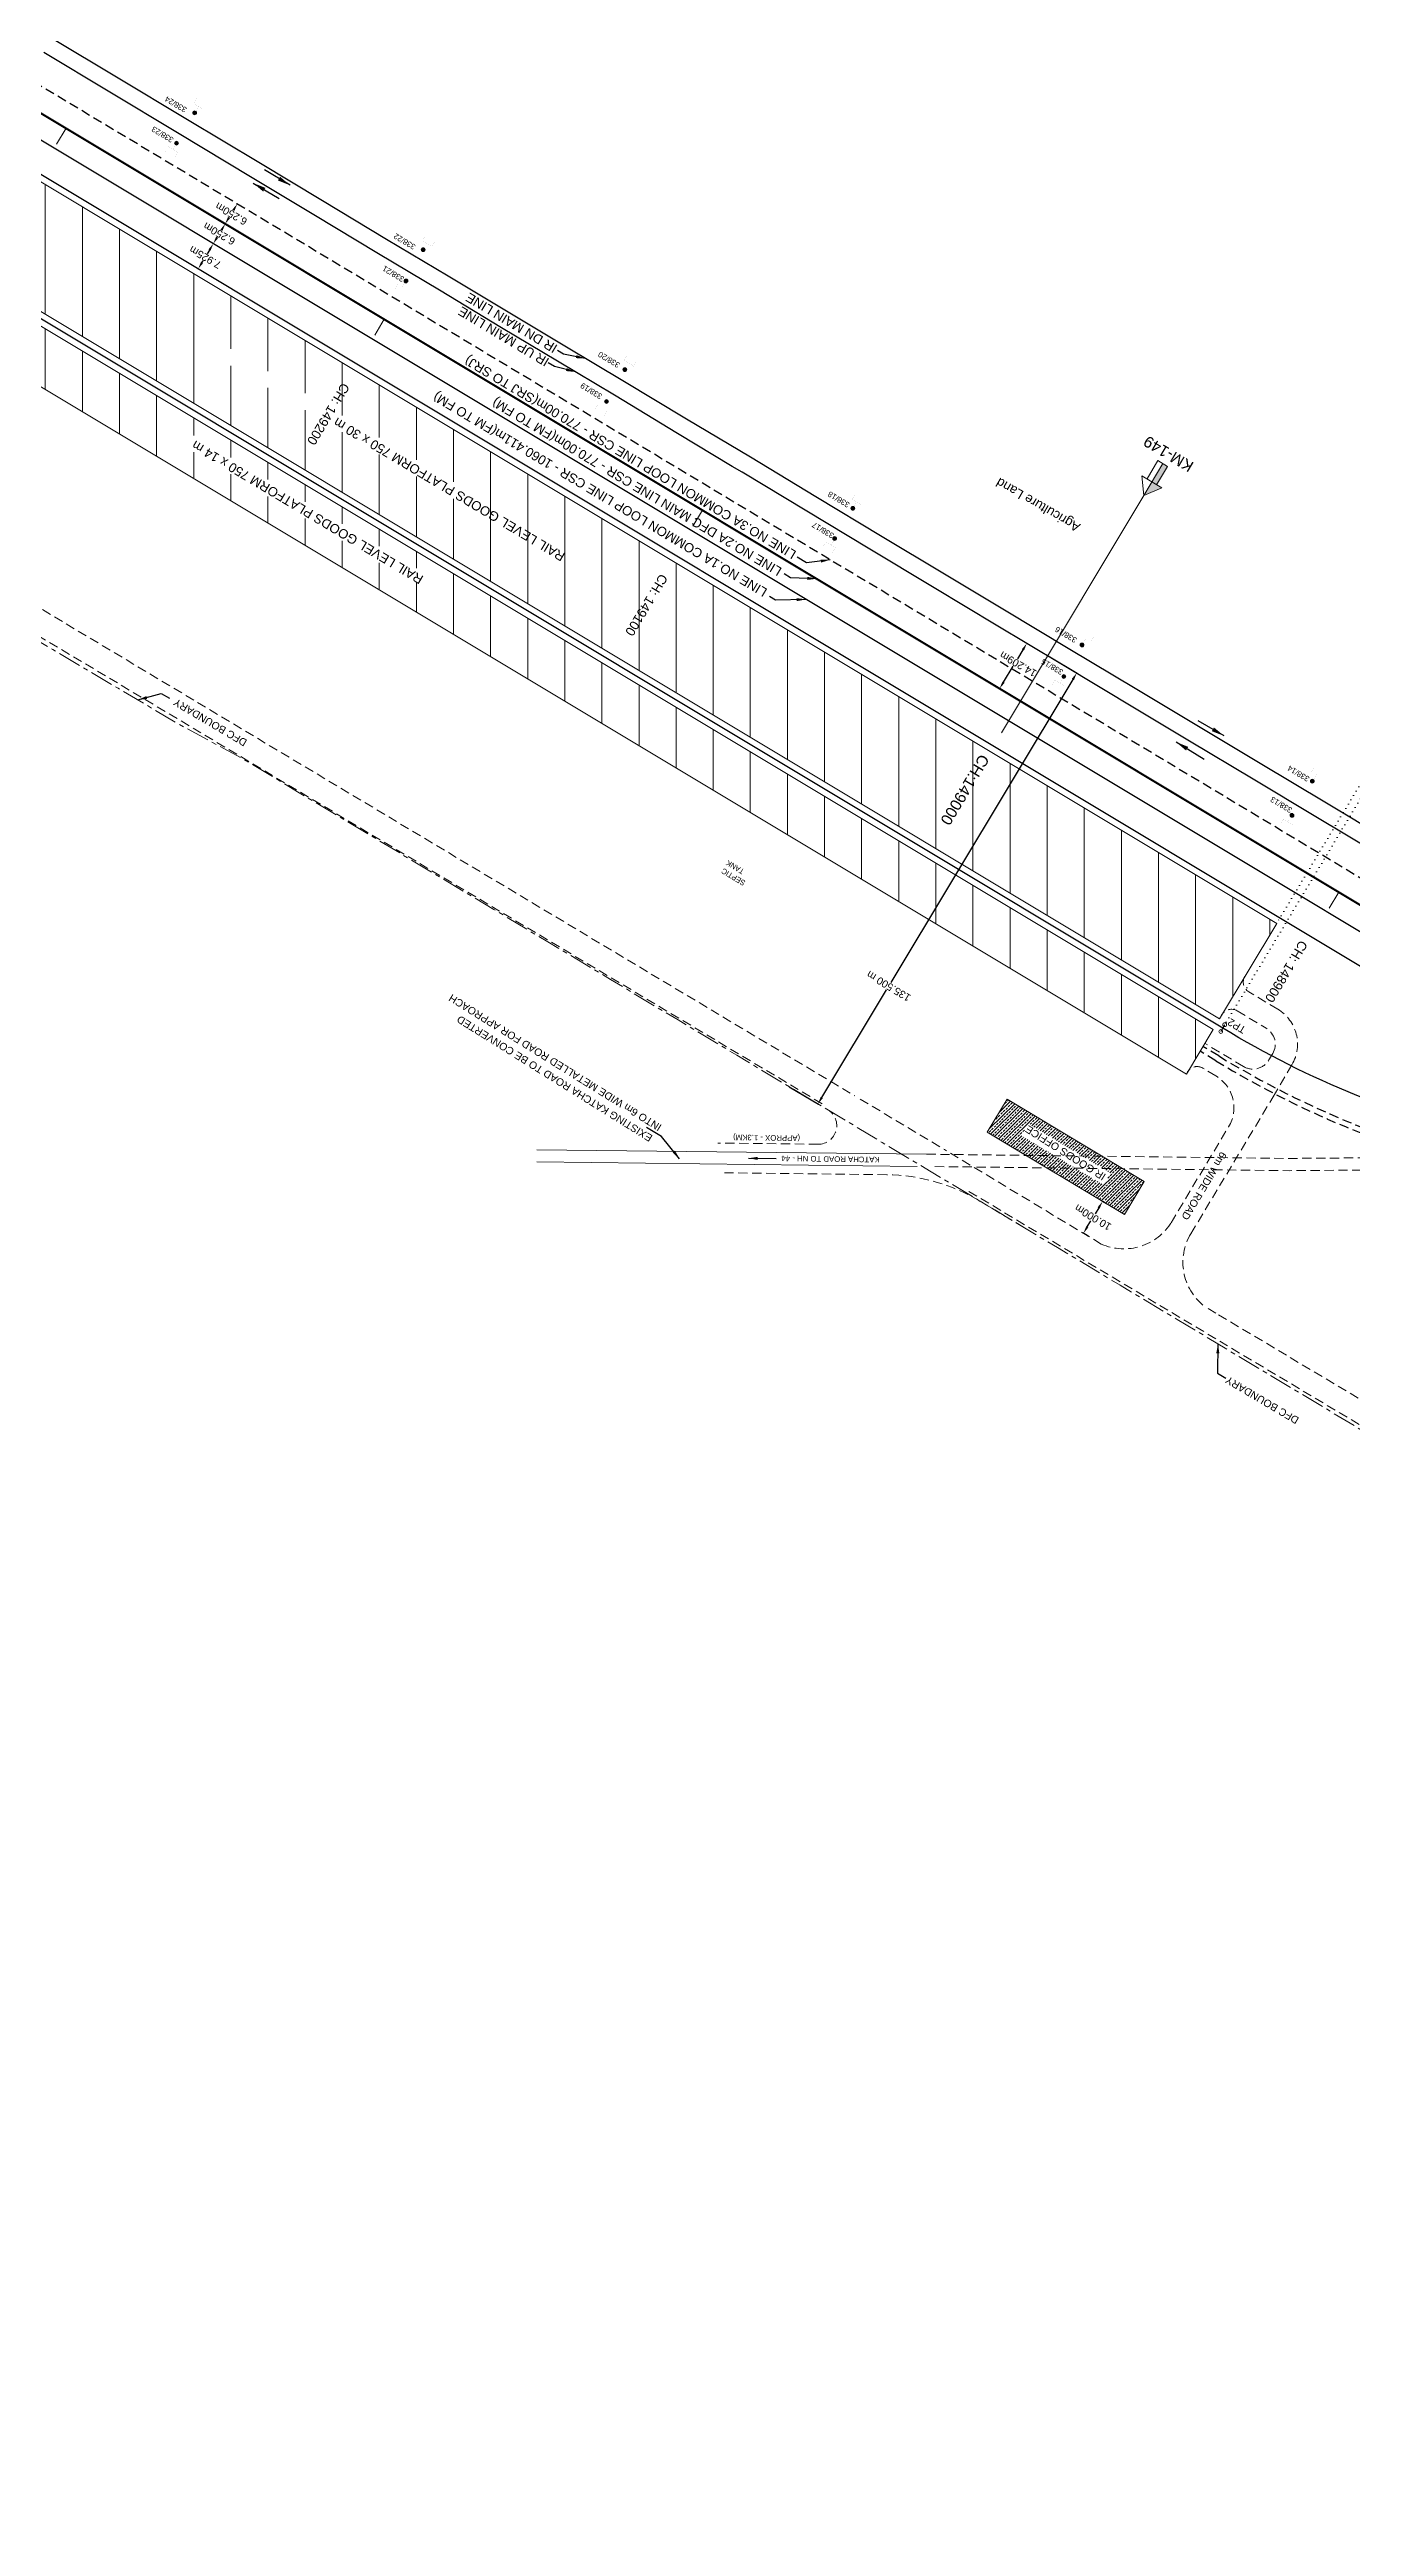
# Model space of a CAD drawing. Header units: metres. Extents: x 592467 to 614288, y 3398001 to 3402649.
# Drawn here: x 612264 to 612614, y 3400254 to 3400922 of the extents above; entities that cross this region are included whole.
import ezdxf
from ezdxf.enums import TextEntityAlignment as Align

# ---------------------------------------------------------------- set-up
doc = ezdxf.new("R2010")
doc.units = ezdxf.units.M
doc.header["$MEASUREMENT"] = 0
for name, pattern in [('CENTER', [2, 1.25, -0.25, 0.25, -0.25]), ('DASHED', [0.75, 0.5, -0.25]), ('DOT', [0.25, 0, -0.25])]:
    doc.linetypes.add(name, pattern=pattern)
doc.layers.get('0').update_dxf_attribs({"lineweight": 0})
doc.layers.get('Defpoints').update_dxf_attribs({"lineweight": 0})
for name, color, linetype, lineweight in [('Bounary Dim', 10, 'Continuous', 13), ('Cardinal_Leader', 10, 'Continuous', 0), ('Cart Track', 34, 'Continuous', 0), ('DFCC BOUNDARY', 6, 'CENTER', 0), ('Existing IR Track', 143, 'Continuous', 0), ('flow direction', 7, 'Continuous', 0), ("NEW CHAWAPAIL STN. SRJ's", 10, 'Continuous', 0), ('OHE MAST', 7, 'Continuous', 0), ('OHE MAST TEXT', 7, 'Continuous', 0), ('Proposed Chainage', 10, 'Continuous', 0), ('PROPOSED DFCC TRACK', 1, 'Continuous', 0), ('PROPOSED DRAIN CUM RETAINING WALL', 144, 'Continuous', 30), ('PROPOSED FEATURES', 1, 'Continuous', 0), ('Side Details', 7, 'Continuous', 13), ('Subroad Edge', 34, 'Continuous', 0)]:
    doc.layers.add(name, color=color, linetype=linetype, lineweight=lineweight)
for name, color, linetype in [('IR PROPOSALS', 190, 'Continuous'), ('NEW KHANNA LOOP LINES', 1, 'Continuous'), ('Proposed Quarters', 1, 'Continuous')]:
    doc.layers.add(name, color=color, linetype=linetype)
doc.styles.add('ARIAL', font='arial.ttf')
doc.styles.add('NORMAL', font='romans.shx', dxfattribs={"width": 0.9})
doc.styles.get("Standard").update_dxf_attribs({"font": 'arial.ttf'})
doc.styles.add('Style-Arial', font='arial.ttf')
doc.styles.add('Text', font='arial.ttf', dxfattribs={"height": 2})
doc.dimstyles.new('DIM', dxfattribs={"dimtxt": 2.5, "dimasz": 2.5, "dimexe": 0.18, "dimexo": 0.0625, "dimgap": 0.09, "dimtad": 0, "dimtih": 1, "dimtoh": 1, "dimdec": 3, "dimzin": 0, "dimdsep": 46, "dimtxsty": 'Standard', "dimcen": 0.09, "dimaunit": 1, "dimadec": 5, "dimazin": 0, "dimtfac": 1, "dimtdec": 3, "dimtofl": 0, "dimtmove": 0, "dimatfit": 3, "dimfxl": 1, "dimtolj": 1, "dimtzin": 0, "dimarcsym": 0})
doc.dimstyles.new('ISO-25', dxfattribs={"dimtxt": 2.5, "dimasz": 2.5, "dimexe": 1.25, "dimexo": 0.625, "dimtad": 1, "dimtxsty": 'Standard', "dimcen": 2.5, "dimadec": 0, "dimazin": 0, "dimtfac": 1, "dimtmove": 0, "dimatfit": 3, "dimfxl": 1, "dimarcsym": 0})
doc.dimstyles.get("Standard").update_dxf_attribs({"dimtxt": 8, "dimasz": 0.18, "dimexe": 0.18, "dimexo": 0.0625, "dimgap": 0.09, "dimtad": 0, "dimtih": 1, "dimtoh": 1, "dimdec": 3, "dimzin": 0, "dimdsep": 46, "dimtxsty": 'Standard', "dimcen": 0.09, "dimadec": 0, "dimazin": 0, "dimtfac": 1, "dimtdec": 3, "dimtofl": 0, "dimtmove": 0, "dimatfit": 3, "dimfxl": 1, "dimtolj": 1, "dimtzin": 0, "dimarcsym": 0})
pattern_1 = [(90, (442.375, 34.596), (-10, 3e-10), [])]

# ---------------------------------------------------------------- blocks, each defined once
blk = doc.blocks.new('*D296')
at = {"layer": 'Bounary Dim', "color": 0, "lineweight": -2, "transparency": 16777216}
for p, q in [((612525.86, 3400760.02), (612524.37, 3400757.54)), ((612526.84, 3400761.77), (612526.74, 3400761.83)), ((612520.6, 3400751.27), (612523.22, 3400755.63)), ((612519.52, 3400749.59), (612519.42, 3400749.65))]:
    blk.add_line(p, q, dxfattribs=at)
at = {"layer": 'Bounary Dim', "color": 0, "lineweight": 13, "transparency": 16777216}
for points in [[(612525.58, 3400760.19), (612526.15, 3400759.85), (612526.89, 3400761.73)], [(612520.32, 3400751.44), (612520.89, 3400751.1), (612519.57, 3400749.56)]]:
    blk.add_solid(points, dxfattribs=at)
at = {"layer": 'Defpoints', "color": 0, "lineweight": 13, "transparency": 16777216}
for p in [(612526.89, 3400761.73), (612526.89, 3400761.73), (612519.57, 3400749.56)]:
    blk.add_point(p, dxfattribs=at)
at = {"layer": 'Bounary Dim', "color": 0, "transparency": 16777216, "insert": (612524.56, 3400756.14), "char_height": 2, "attachment_point": 5, "rotation": 150}
blk.add_mtext('\\A1;14.209m', dxfattribs=at)
blk = doc.blocks.new('*D299')
at = {"layer": 'Bounary Dim', "color": 0, "lineweight": -2, "transparency": 16777216}
for p, q in [((612314.04, 3400880.24), (612313.94, 3400880.3)), ((612310.83, 3400874.88), (612310.73, 3400874.94)), ((612311.91, 3400876.56), (612311.92, 3400876.57)), ((612313.07, 3400878.49), (612313.06, 3400878.48))]:
    blk.add_line(p, q, dxfattribs=at)
at = {"layer": 'Bounary Dim', "color": 0, "lineweight": 13, "transparency": 16777216}
for points in [[(612312.78, 3400878.66), (612313.35, 3400878.32), (612314.1, 3400880.21)], [(612311.62, 3400876.73), (612312.2, 3400876.39), (612310.88, 3400874.85)]]:
    blk.add_solid(points, dxfattribs=at)
at = {"layer": 'Defpoints', "color": 0, "lineweight": 13, "transparency": 16777216}
for p in [(612314.1, 3400880.21), (612310.88, 3400874.85), (612310.88, 3400874.85)]:
    blk.add_point(p, dxfattribs=at)
at = {"layer": 'Bounary Dim', "color": 0, "transparency": 16777216, "insert": (612312.49, 3400877.53), "char_height": 2, "attachment_point": 5, "rotation": 150}
blk.add_mtext('\\A1;6.250m', dxfattribs=at)
blk = doc.blocks.new('*D300')
at = {"layer": 'Bounary Dim', "color": 0, "lineweight": -2, "transparency": 16777216}
for p, q in [((612306.63, 3400867.77), (612306.04, 3400866.79)), ((612307.61, 3400869.52), (612307.51, 3400869.58)), ((612303.53, 3400862.73), (612303.43, 3400862.79)), ((612304.61, 3400864.41), (612304.9, 3400864.88))]:
    blk.add_line(p, q, dxfattribs=at)
at = {"layer": 'Bounary Dim', "color": 0, "lineweight": 13, "transparency": 16777216}
for points in [[(612306.35, 3400867.95), (612306.92, 3400867.6), (612307.66, 3400869.49)], [(612304.33, 3400864.58), (612304.9, 3400864.24), (612303.58, 3400862.69)]]:
    blk.add_solid(points, dxfattribs=at)
at = {"layer": 'Defpoints', "color": 0, "lineweight": 13, "transparency": 16777216}
for p in [(612307.66, 3400869.49), (612303.58, 3400862.69), (612303.58, 3400862.69)]:
    blk.add_point(p, dxfattribs=at)
at = {"layer": 'Bounary Dim', "color": 0, "transparency": 16777216, "insert": (612305.47, 3400865.83), "char_height": 2, "attachment_point": 5, "rotation": 150}
blk.add_mtext('\\A1;7.925m', dxfattribs=at)
blk = doc.blocks.new('*D302')
at = {"layer": 'Bounary Dim', "color": 0, "lineweight": -2, "transparency": 16777216}
for p, q in [((612309.85, 3400873.13), (612309.84, 3400873.12)), ((612310.83, 3400874.88), (612310.73, 3400874.94)), ((612307.61, 3400869.52), (612307.51, 3400869.58)), ((612308.69, 3400871.2), (612308.7, 3400871.22))]:
    blk.add_line(p, q, dxfattribs=at)
at = {"layer": 'Bounary Dim', "color": 0, "lineweight": 13, "transparency": 16777216}
for points in [[(612309.57, 3400873.3), (612310.14, 3400872.96), (612310.88, 3400874.85)], [(612308.41, 3400871.38), (612308.98, 3400871.03), (612307.66, 3400869.49)]]:
    blk.add_solid(points, dxfattribs=at)
at = {"layer": 'Defpoints', "color": 0, "lineweight": 13, "transparency": 16777216}
for p in [(612310.88, 3400874.85), (612310.88, 3400874.85), (612307.66, 3400869.49)]:
    blk.add_point(p, dxfattribs=at)
at = {"layer": 'Bounary Dim', "color": 0, "transparency": 16777216, "insert": (612309.27, 3400872.17), "char_height": 2, "attachment_point": 5, "rotation": 150}
blk.add_mtext('\\A1;6.250m', dxfattribs=at)
blk = doc.blocks.new('OHE MAST')
at = {"layer": 'OHE MAST'}
h = blk.add_hatch(color=256, dxfattribs=at)
edge = h.paths.add_edge_path()
edge.add_arc((0, 0), 0.514, 0, 360)
at = {"layer": 'OHE MAST', "lineweight": 13, "const_width": 0.01, "flags": 128}
for points in [[(1.5, 3.5), (1.5, 2), (-1.5, 2), (-1.5, 3.5)], [(0, 2), (0, 0)]]:
    blk.add_lwpolyline(points, dxfattribs=at)
at = {"layer": 'OHE MAST'}
blk.add_circle((0, 0), 0.514, dxfattribs=at)
blk = doc.blocks.new('KM POST PLAN')
at = {"extrusion": (0, 0, -1)}
h = blk.add_hatch(color=256, dxfattribs=at)
h.paths.add_polyline_path([(0, -20), (0, -8.5), (3, -8.5), (3, -20)])
h.paths.add_polyline_path([(0, -8.5), (0, 0), (6.3, -8.5), (3, -8.5)], flags=16)
at = {"flags": 128}
for points in [[(0, 0), (-6.3, -8.5), (6.3, -8.5)], [(0, 0), (0, -20)], [(0, 0), (6.3, -8.5)], [(3, -8.5), (3, -20), (-3, -20), (-3, -8.5)]]:
    blk.add_lwpolyline(points, dxfattribs=at)
at = {"style": 'Style-Arial'}
blk.add_attdef('KM-POST', text='', height=6, dxfattribs=at).set_placement((0, -26, -263.9), align=Align.MIDDLE_CENTER)
blk = doc.blocks.new('*D341')
at = {"layer": 'Defpoints', "color": 0, "linetype": 'ByBlock', "lineweight": 13, "ltscale": 5}
for p in [(612532.56, 3400758.44), (612540.35, 3400753.76), (612462.81, 3400642.27)]:
    blk.add_point(p, dxfattribs=at)
at = {"layer": 'DFCC BOUNDARY', "color": 0, "linetype": 'ByBlock', "lineweight": -2, "ltscale": 5, "transparency": 16777216}
for p, q in [((612532.61, 3400758.4), (612540.5, 3400753.67)), ((612539.32, 3400752.05), (612490.23, 3400670.29)), ((612471.63, 3400639.31), (612489.09, 3400668.39)), ((612462.86, 3400642.23), (612470.75, 3400637.5))]:
    blk.add_line(p, q, dxfattribs=at)
at = {"layer": 'DFCC BOUNDARY', "color": 0, "linetype": 'ByBlock', "lineweight": 13, "ltscale": 5, "transparency": 16777216}
for points in [[(612539.03, 3400752.22), (612539.6, 3400751.87), (612540.35, 3400753.76)], [(612471.34, 3400639.48), (612471.91, 3400639.13), (612470.6, 3400637.59)]]:
    blk.add_solid(points, dxfattribs=at)
at = {"layer": 'DFCC BOUNDARY', "color": 0, "linetype": 'ByBlock', "ltscale": 5, "transparency": 16777216, "insert": (612489.66, 3400669.34), "char_height": 2, "attachment_point": 5, "rotation": 149}
blk.add_mtext('\\A1;135.500 m', dxfattribs=at)
blk = doc.blocks.new('Proposed Quarters')
at = {"insert": (-307.3503, 178.361), "char_height": 1.5, "width": 803.571429, "attachment_point": 9, "rotation": 149.0207664, "style": 'NORMAL'}
blk.add_mtext('{\\fArial|b0|i0|c0|p34;SEPTIC\\P TANK}', dxfattribs=at)
blk = doc.blocks.new('*D352')
at = {"layer": 'Bounary Dim', "color": 0, "lineweight": -2, "transparency": 16777216}
for p, q in [((612543.18, 3400604.44), (612544.15, 3400606.06)), ((612546.26, 3400609.58), (612545.29, 3400607.96)), ((612548.57, 3400610.53), (612547.14, 3400611.39)), ((612543.41, 3400601.96), (612541.99, 3400602.82))]:
    blk.add_line(p, q, dxfattribs=at)
at = {"layer": 'Bounary Dim', "color": 0, "lineweight": 13, "transparency": 16777216}
for points in [[(612546.55, 3400609.41), (612545.98, 3400609.75), (612547.29, 3400611.3)], [(612543.46, 3400604.27), (612542.89, 3400604.61), (612542.15, 3400602.72)]]:
    blk.add_solid(points, dxfattribs=at)
at = {"layer": 'Defpoints', "color": 0, "lineweight": 13, "transparency": 16777216}
for p in [(612548.62, 3400610.5), (612542.15, 3400602.72), (612543.46, 3400601.93)]:
    blk.add_point(p, dxfattribs=at)
at = {"layer": 'Bounary Dim', "color": 0, "transparency": 16777216, "insert": (612544.72, 3400607.01), "char_height": 2, "attachment_point": 5, "rotation": 149.02077}
blk.add_mtext('\\A1;10.000m', dxfattribs=at)

msp = doc.modelspace()

# ---------------------------------------------------------------- hatches: boundary and pattern name
at = {"layer": 'IR PROPOSALS', "lineweight": 9}
h = msp.add_hatch(dxfattribs=at)
h.set_pattern_fill('ANSI31', color=256, scale=80, angle=45)
h.set_pattern_definition(pattern_1)
h.paths.add_polyline_path([(612578.8016, 3400660.5174), (612594.2224, 3400686.2507), (611951.2067, 3401072.2963), (611935.7859, 3401046.5631)])
h.paths.add_polyline_path([(612581.4839, 3400677.7044), (612578.0212, 3400679.2678), (612580.8387, 3400676.9113)], flags=16)
h.paths.add_polyline_path([(611998.5204, 3401023.937), (612001.298, 3401029.1981), (611996.4977, 3401021.1595)], flags=16)
h.paths.add_polyline_path([(612374.7056, 3400803.8866), (612311.9369, 3400841.3697), (612309.9461, 3400838.0358), (612372.7148, 3400800.5528)], flags=16)
h = msp.add_hatch(dxfattribs=at)
h.set_pattern_fill('ANSI31', color=256, scale=80, angle=45)
h.set_pattern_definition(pattern_1)
h.paths.add_polyline_path([(611934.0629, 3401043.6878), (611926.8666, 3401031.679), (612569.8822, 3400645.6333), (612577.0786, 3400657.6422)])
h.paths.add_polyline_path([(612539.0787, 3400674.035), (612535.7935, 3400673.7149), (612538.1223, 3400670.6429)], flags=16)
h.paths.add_polyline_path([(611992.0487, 3401006.5322), (611986.436, 3401006.5137), (611987.2484, 3400998.4936)], flags=16)
h.paths.add_polyline_path([(612363.9916, 3400781.0323), (612301.2236, 3400818.5149), (612299.2341, 3400815.1833), (612362.0021, 3400777.7007)], flags=16)
at = {"layer": 'IR PROPOSALS', "linetype": 'Continuous', "lineweight": 15}
h = msp.add_hatch(dxfattribs=at)
h.set_pattern_fill('ANSI33', color=256, scale=5, angle=-0.4120999)
h.set_pattern_definition([(44.587900113, (-2780916.0841, 4051622.9479), (-0.87750333705, 0.890217891), []), (44.587900113, (-2780915.2002, 4051622.9415), (-0.87750333705, 0.890217891), [0.625, -0.3125])])
h.paths.add_polyline_path([(612553.1805, 3400607.7631), (612558.5453, 3400616.699), (612521.6108, 3400638.8733), (612516.2459, 3400629.9374)])
h.paths.add_polyline_path([(612549.48, 3400618.9404), (612527.2931, 3400632.2607), (612525.3699, 3400629.0574), (612547.5568, 3400615.7371)], flags=16)

# ---------------------------------------------------------------- linework, layer by layer
at = {"layer": 'Bounary Dim', "lineweight": 60, "flags": 128}
msp.add_lwpolyline([(613958.1459, 3399885.8837), (611491.7053, 3401366.6543)], dxfattribs=at)
at = {"layer": 'Cardinal_Leader', "color": 190, "linetype": 'Continuous', "lineweight": 13}
msp.add_line((612580.2192, 3400658.9483), (612579.1587, 3400657.1114), dxfattribs=at)
for centre in [(612580.2192, 3400658.9483), (612579.1587, 3400657.1114)]:
    msp.add_circle(centre, 0.5, dxfattribs=at)
at = {"layer": 'Cart Track', "color": 3, "linetype": 'DASHED', "lineweight": 18, "ltscale": 5, "flags": 128}
for points in [[(612499.8466, 3400624.0349), (612597.6988, 3400622.8982), (612668.3497, 3400623.4927), (612822.6615, 3400556.391)], [(612502.1006, 3400620.7085), (612597.6936, 3400619.598), (612667.0035, 3400620.1812), (612821.8153, 3400553.892)]]:
    msp.add_lwpolyline(points, dxfattribs=at)
at = {"layer": 'DFCC BOUNDARY', "lineweight": 20, "ltscale": 5, "flags": 128}
msp.add_lwpolyline([(614041.5691, 3399808.0569), (614024.8946, 3399818.0451), (614015.7799, 3399823.4801), (613999.6668, 3399833.1472), (613984.2678, 3399842.3864), (613970.3399, 3399850.7392), (613956.28, 3399859.171), (613935.3694, 3399871.6997), (613914.0452, 3399884.4761), (613893.0192, 3399897.0501), (613871.8449, 3399909.7128), (613852.9598, 3399921.0218), (613833.556, 3399932.6415), (613813.9647, 3399944.3899), (613794.3788, 3399956.135), (613785.1827, 3399961.7215), (613766.9214, 3399972.6596), (613749.4195, 3399983.1428), (613728.9884, 3399995.4118), (613708.8827, 3400007.4858), (613694.3209, 3400016.4815), (613683.438, 3400022.9821), (613672.6694, 3400029.4145), (613655.9148, 3400039.4557), (613639.4636, 3400049.3149), (613623.1362, 3400059.0655), (613588.5555, 3400079.7543), (613570.3464, 3400090.6659), (613554.0406, 3400100.4359), (613537.9106, 3400110.1005), (613520.0636, 3400120.785), (613502.2625, 3400131.4419), (613494.8716, 3400135.8611), (613466.5822, 3400152.7759), (613449.3813, 3400163.1052), (613431.0466, 3400174.1154), (613415.8091, 3400183.244), (613399.1734, 3400193.2103), (613383.5507, 3400202.5609), (613368.0053, 3400211.8654), (613352.5934, 3400221.0969), (613321.617, 3400239.6514), (613288.0469, 3400259.7596), (613270.2946, 3400270.393), (613254.1066, 3400280.089), (613238.1295, 3400289.6587), (613220.6946, 3400300.1098), (613210.4076, 3400306.2763), (613210.9259, 3400307.1316), (613203.8422, 3400311.378), (613186.2102, 3400318.9888), (613155.1926, 3400337.6881), (613137.3264, 3400348.5159), (613123.1418, 3400357.4299), (613105.704, 3400368.3883), (613086.8393, 3400380.2435), (613072.3406, 3400389.2714), (613055.8254, 3400400.104), (613038.8743, 3400410.2624), (613026.0988, 3400414.4165), (613004.7908, 3400427.2079), (612988.0081, 3400437.2869), (612971.3835, 3400447.2493), (612958.5974, 3400454.9449), (612945.9381, 3400462.5143), (612929.2164, 3400472.5718), (612912.6216, 3400482.5165), (612902.7099, 3400488.4647), (612893.0147, 3400494.2995), (612875.0057, 3400505.0999), (612865.0899, 3400511.4414), (612841.5948, 3400525.9252), (612830.0651, 3400532.7028), (612779.4796, 3400452.2186), (612773.9701, 3400455.5252), (612761.8932, 3400462.7733), (612747.9498, 3400471.1418), (612731.5019, 3400481.0133), (612715.5245, 3400490.6024), (612697.5875, 3400501.4772), (612679.2885, 3400512.2621), (612663.9096, 3400521.4727), (612649.2767, 3400530.2632), (612633.5761, 3400539.6862), (612617.7078, 3400549.309), (612600.7881, 3400559.4637), (612583.9185, 3400569.5883), (612567.431, 3400579.4836), (612552.0072, 3400588.7405), (612535.1641, 3400598.8492), (612518.2418, 3400609.0054), (612501.1244, 3400619.2788), (612487.8954, 3400627.2184), (612467.8407, 3400639.2457), (612448.7592, 3400650.7068), (612432.9012, 3400660.2242), (612414.6558, 3400671.1746), (612397.7772, 3400681.3046), (612383.2243, 3400690.0388), (612378.1953, 3400693.057), (612346.1557, 3400712.2862), (612330.8218, 3400721.4892), (612315.6708, 3400730.5824), (612298.1544, 3400740.0639), (612282.015, 3400749.6299), (612264.387, 3400760.0783), (612247.3663, 3400770.1667), (612227.7762, 3400781.7781), (612208.2413, 3400792.3151), (612191.4432, 3400803.3132), (612174.6771, 3400813.2508), (612157.5822, 3400822.6823), (612142.0972, 3400832.5613), (612125.0532, 3400842.6636), (612107.6902, 3400852.9549), (612088.8382, 3400863.9013), (612070.6441, 3400874.8344), (612054.2742, 3400884.6936), (612038.4001, 3400894.2542), (612021.4289, 3400904.3691), (612003.7582, 3400914.901), (611987.1221, 3400924.9648), (611971.1468, 3400934.6289), (611954.7697, 3400944.4222), (611937.9127, 3400954.5025), (611922.6068, 3400963.7236), (611907.8037, 3400972.6418), (611892.7602, 3400981.6468), (611877.6876, 3400990.6692), (611862.1214, 3401000.0476), (611847.6422, 3401008.7711), (611835.6161, 3401015.9539), (611823.7539, 3401023.0384), (611807.2378, 3401032.978), (611790.9759, 3401042.7646), (611774.2607, 3401052.856), (611757.8836, 3401062.7432), (611742.4536, 3401072.0167), (611727.3475, 3401081.0955), (611711.4069, 3401090.6799), (611695.8881, 3401100.0106), (611679.5475, 3401109.8232), (611663.6992, 3401119.3333), (611653.6284, 3401125.3547), (611643.529, 3401131.3933), (611626.9857, 3401141.336), (611611.0368, 3401150.9215), (611594.7626, 3401160.6656), (611578.3725, 3401170.4792), (611560.8544, 3401181.0153), (611605.1795, 3401254.7126), (611605.1793, 3401254.7127), (611587.9728, 3401265.0616), (611571.747, 3401274.7868), (611549.8857, 3401287.8868), (611540.0137, 3401293.8124), (611524.671, 3401303.0218), (611509.1876, 3401312.2845), (611493.9735, 3401321.386), (611477.4397, 3401331.3464), (611461.2473, 3401341.1011), (611444.6578, 3401351.0735), (611428.129, 3401361.0095), (611411.1671, 3401371.1714), (611394.2008, 3401381.3359), (611377.9093, 3401391.1332), (611361.8998, 3401400.7609), (611345.3726, 3401410.7086), (611329.2809, 3401420.3941), (611314.2811, 3401429.3997), (611265.4291, 3401454.6678), (611276.9146, 3401476.8733), (611278.5099, 3401479.9575)], dxfattribs=at)
at = {"layer": 'Existing IR Track', "color": 0, "lineweight": 30, "flags": 128}
for points in [[(612621.7108, 3400704.8233), (612604.7592, 3400714.9935), (612587.8478, 3400725.1396), (612570.7427, 3400735.3941), (612556.8128, 3400743.7452), (612536.0668, 3400756.2166), (612518.6575, 3400766.6836), (612501.8879, 3400776.7507), (612484.1408, 3400787.4046), (612467.6032, 3400797.3853), (612450.1748, 3400807.9035), (612447.5268, 3400809.4194), (612432.7694, 3400818.3372), (612415.7481, 3400828.6229), (612400.4376, 3400837.7829), (612385.3146, 3400846.8309), (612368.578, 3400856.9157), (612352.2142, 3400866.7759), (612334.7372, 3400877.2664), (612317.6477, 3400887.5242), (612298.4257, 3400899.0982), (612279.2892, 3400910.6207), (612261.9783, 3400920.9895)], [(612624.0566, 3400708.7859), (612607.1685, 3400718.8975), (612590.1931, 3400729.0614), (612573.156, 3400739.2974), (612556.09, 3400749.5508), (612538.4791, 3400760.1251), (612520.865, 3400770.7013), (612504.2824, 3400780.6311), (612487.9234, 3400790.4269), (612470.0024, 3400801.2689), (612452.4247, 3400811.9036), (612435.1639, 3400822.2264), (612417.9879, 3400832.4984), (612402.8031, 3400841.6086), (612387.575, 3400850.7448), (612370.9304, 3400860.7286), (612354.3742, 3400870.6594), (612337.0786, 3400881.0556), (612319.9055, 3400891.3782), (612300.7472, 3400902.8627), (612281.5962, 3400914.3428), (612264.2848, 3400924.7238)]]:
    msp.add_lwpolyline(points, dxfattribs=at)
at = {"layer": 'IR PROPOSALS', "lineweight": 30}
msp.add_line((612730.552, 3400606.3577), (611799.3492, 3401165.4215), dxfattribs=at)
msp.add_lwpolyline([(612668.3855, 3400624.603), (612654.3454, 3400627.7888, -0.08107827), (612579.689, 3400658.0298), (611928.0932, 3401049.2267, -0.07561791), (611858.6013, 3401106.7725), (611853.6886, 3401112.2819)], format="xyb", dxfattribs=at)
at = {"layer": 'IR PROPOSALS', "linetype": 'Continuous', "lineweight": 18, "flags": 128}
for points in [[(611935.7859, 3401046.5631), (612578.8016, 3400660.5174), (612594.2224, 3400686.2507), (611951.2067, 3401072.2963)], [(611926.8666, 3401031.679), (612569.8822, 3400645.6333), (612577.0786, 3400657.6422), (611934.0629, 3401043.6878)]]:
    msp.add_lwpolyline(points, close=True, dxfattribs=at)
at = {"layer": 'IR PROPOSALS', "linetype": 'Continuous', "lineweight": 15, "flags": 128}
msp.add_lwpolyline([(612553.1805, 3400607.7631), (612516.2459, 3400629.9374), (612521.6108, 3400638.8733), (612558.5453, 3400616.699)], close=True, dxfattribs=at)
at = {"layer": "NEW CHAWAPAIL STN. SRJ's", "color": 190, "linetype": 'DOT', "lineweight": 18, "ltscale": 5, "flags": 128}
for points in [[(612650.1334, 3400775.3653), (612579.689, 3400658.0298)], [(612648.287, 3400776.3033), (612594.2225, 3400686.251)]]:
    msp.add_lwpolyline(points, dxfattribs=at)
at = {"layer": 'NEW KHANNA LOOP LINES', "linetype": 'Continuous', "lineweight": 30, "flags": 128}
msp.add_lwpolyline([(612760.6953, 3400597.5042), (611841.3289, 3401149.4618)], dxfattribs=at)
at = {"layer": 'NEW KHANNA LOOP LINES', "linetype": 'DASHED', "lineweight": 30, "ltscale": 5, "flags": 128}
msp.add_lwpolyline([(612885.1956, 3400537.338), (612017.4715, 3401058.2913)], dxfattribs=at)
at = {"layer": 'Proposed Chainage', "linetype": 'Continuous', "lineweight": 0, "flags": 128}
for points in [[(612265.4396, 3400896.2975), (612268.0133, 3400900.5843)], [(612351.175, 3400844.8248), (612353.7487, 3400849.1115)], [(612436.9104, 3400793.352), (612439.4841, 3400797.6388)], [(612520.0722, 3400737.5925), (612525.2195, 3400746.1661)], [(612608.3812, 3400690.4066), (612610.9548, 3400694.6933)]]:
    msp.add_lwpolyline(points, dxfattribs=at)
at = {"layer": 'Proposed Chainage', "lineweight": 0}
msp.add_lwpolyline([(612558.3919, 3400801.6482), (612525.2208, 3400746.1652)], dxfattribs=at)
at = {"layer": 'PROPOSED DFCC TRACK', "color": 5, "linetype": 'DASHED', "lineweight": 25, "ltscale": 5}
for p, q in [((612578.6044, 3400650.5155), (612574.3415, 3400653.0747)), ((612577.8285, 3400649.2317), (612573.5694, 3400651.7887))]:
    msp.add_line(p, q, dxfattribs=at)
for centre, radius, start, end in [((612712.1865, 3400870.0697), 258.4985, 238.6836272, 257.2191587), ((612712.1866, 3400870.0699), 256.9988, 238.6826542, 257.2191681)]:
    msp.add_arc(centre, radius, start, end, dxfattribs=at)
at = {"layer": 'PROPOSED FEATURES', "color": 5, "linetype": 'DASHED', "lineweight": 18, "ltscale": 5}
msp.add_line((612471.7487, 3400637.6378), (611687.5348, 3401106.0137), dxfattribs=at)
at = {"layer": 'PROPOSED FEATURES', "linetype": 'DASHED', "lineweight": 13, "ltscale": 5}
for p, q in [((612470.6174, 3400626.7247), (612443.6257, 3400627.0382)), ((612489.1262, 3400618.5091), (612444.1579, 3400619.0315))]:
    msp.add_line(p, q, dxfattribs=at)
at = {"layer": 'PROPOSED FEATURES', "linetype": 'DASHED', "lineweight": 18, "ltscale": 5}
for p, q in [((612546.962, 3400599.8135), (612504.7467, 3400625.2687)), ((612770.9761, 3400458.9226), (612511.2493, 3400614.0182)), ((612577.8703, 3400581.1763), (612574.6667, 3400583.108))]:
    msp.add_line(p, q, dxfattribs=at)
at = {"layer": 'PROPOSED FEATURES', "color": 5, "linetype": 'DASHED', "lineweight": 18, "ltscale": 5}
msp.add_lwpolyline([(611701.7947, 3401106.0416), (612480.5864, 3400639.7348)], dxfattribs=at)
at = {"layer": 'PROPOSED FEATURES', "color": 190, "linetype": 'DASHED', "lineweight": 18, "ltscale": 5}
for points in [[(612571.097, 3400602.6144), (612593.2568, 3400639.485), (612598.3306, 3400648.1361, 0.41120947), (612594.5041, 3400663.1319), (612586.6783, 3400667.8302, -0.41397385), (612585.6492, 3400671.9443)], [(612578.7967, 3400660.5204), (612579.4797, 3400661.6566, -0.41404864), (612583.5944, 3400662.6834), (612591.4157, 3400657.9878, -0.41120947), (612593.155, 3400651.1715), (612592.1323, 3400649.4378, -0.41647277), (612585.2522, 3400647.6916), (612574.9201, 3400653.8947)], [(612565.7639, 3400605.5671), (612581.2813, 3400631.4135, 0.41421356), (612577.855, 3400645.1343), (612574.3456, 3400647.2413, 0.41429812), (612570.2289, 3400646.2126), (612569.8822, 3400645.6333)]]:
    msp.add_lwpolyline(points, format="xyb", dxfattribs=at)
at = {"layer": 'PROPOSED FEATURES', "linetype": 'DASHED', "lineweight": 18, "ltscale": 5}
msp.add_lwpolyline([(612481.9706, 3400638.9061), (612504.7467, 3400625.2687)], dxfattribs=at)
at = {"layer": 'PROPOSED FEATURES', "linetype": 'DASHED', "lineweight": 13, "ltscale": 5}
msp.add_lwpolyline([(612514.2814, 3400611.3804), (612525.9867, 3400604.3529)], dxfattribs=at)
at = {"layer": 'PROPOSED FEATURES', "linetype": 'DASHED', "lineweight": 18, "ltscale": 5, "flags": 128}
msp.add_lwpolyline([(612741.9615, 3400534.9145), (612792.2842, 3400505.0259, -0.42164868), (612795.6434, 3400491.1054), (612782.5901, 3400470.3437, -0.40699991), (612769.0123, 3400467.0717), (612756.053, 3400474.7798), (612577.8703, 3400581.1763)], format="xyb", dxfattribs=at)
at = {"layer": 'PROPOSED FEATURES', "linetype": 'DASHED', "lineweight": 13, "ltscale": 5}
for centre, radius, start, end in [((612470.6755, 3400631.7243), 5, 269.3344265, 59.0233178), ((612488.5454, 3400568.5125), 50, 59.0207664, 89.3344265)]:
    msp.add_arc(centre, radius, start, end, dxfattribs=at)
at = {"layer": 'PROPOSED FEATURES', "color": 190, "linetype": 'DASHED', "lineweight": 18, "ltscale": 5}
for centre, start, end in [((612553.0456, 3400613.5245), 246.0731886, 329.0207664), ((612583.9536, 3400594.8873), 148.9934246, 231.7472618)]:
    msp.add_arc(centre, 15, start, end, dxfattribs=at)
at = {"layer": 'Subroad Edge', "lineweight": 13, "flags": 128}
for points in [[(612394.8065, 3400621.955), (612497.3576, 3400620.7636)], [(612394.8448, 3400625.2548), (612499.8466, 3400624.0349)]]:
    msp.add_lwpolyline(points, dxfattribs=at)

# ---------------------------------------------------------------- block references
at = {"layer": 'OHE MAST'}
for p, rotation in [((612302.616, 3400904.7701), 329.0208306527206), ((612297.734, 3400896.5792), 149.0208306527207), ((612364.219, 3400867.8828), 329.0208306527206), ((612359.5807, 3400859.4379), 149.0208306527207), ((612418.571, 3400835.5126), 329.0208306527206), ((612413.6299, 3400826.9435), 149.0208306527207), ((612480.0198, 3400798.1275), 329.0208306527206), ((612475.1216, 3400789.9983), 149.0208306527207), ((612541.772, 3400761.3275), 329.0208306527206), ((612536.8825, 3400752.8032), 149.0208306527207), ((612603.8506, 3400724.6112), 329.0208306527206), ((612598.3377, 3400715.3802), 149.0208306527207)]:
    msp.add_blockref('OHE MAST', p, dxfattribs=dict(at, rotation=rotation))
at = {"layer": 'Proposed Chainage', "lineweight": 0}
ref = msp.add_blockref('KM POST PLAN', (612558.3919, 3400801.6482), dxfattribs=dict(at, xscale=0.4999999999999995, yscale=0.4999999999999995, zscale=0.4999999999999995, rotation=149.1235960363801))
ref.add_attrib('KM-POST', 'KM-149', dxfattribs={"layer": '0', "color": 10, "height": 3, "rotation": 149.1235961, "style": 'Style-Arial'}).set_placement((612565.0634, 3400812.8058, -131.9737), align=Align.MIDDLE_CENTER)
at = {"layer": 'Proposed Quarters'}
msp.add_blockref('Proposed Quarters', (612753.7908, 3400525.0212), dxfattribs=at)

# ---------------------------------------------------------------- texts
at = {"layer": 'DFCC BOUNDARY', "linetype": 'Continuous', "ltscale": 5, "style": 'ARIAL'}
for p in [(612316.9459, 3400735.6021), (612600.4252, 3400552.9141)]:
    msp.add_text('DFC BOUNDARY', height=2, rotation=149.3990417, dxfattribs=at).set_placement(p)
at = {"layer": 'Existing IR Track', "color": 7, "lineweight": 0, "style": 'ARIAL'}
for s, p in [('IR DN MAIN LINE', (612376.0464, 3400855.3215)), ('IR UP MAIN LINE', (612373.9825, 3400851.6069))]:
    msp.add_text(s, height=2.5, rotation=149, dxfattribs=at).set_placement(p, align=Align.MIDDLE_RIGHT)
at = {"layer": 'IR PROPOSALS', "linetype": 'Continuous', "lineweight": 13, "style": 'ARIAL'}
for s, p in [('RAIL LEVEL GOODS PLATFORM 750 x 30 m', (612371.2285, 3400803.2201)), ('RAIL LEVEL GOODS PLATFORM 750 x 14 m', (612333.0368, 3400797.0601))]:
    msp.add_text(s, height=2.5, rotation=149.1560046, dxfattribs=at).set_placement(p, align=Align.MIDDLE_CENTER)
at = {"layer": 'IR PROPOSALS', "style": 'ARIAL'}
msp.add_text('TP2', height=2, rotation=149.1376746, dxfattribs=at).set_placement((612586.1642, 3400658.1449))
at = {"layer": 'IR PROPOSALS', "linetype": 'Continuous', "lineweight": 15, "insert": (612547.8559, 3400617.7071), "char_height": 2, "width": 57.411502, "attachment_point": 4, "rotation": 147.5879259, "line_spacing_factor": 0.6, "style": 'ARIAL'}
msp.add_mtext('IR GOODS OFFICE', dxfattribs=at)
at = {"layer": 'NEW KHANNA LOOP LINES', "color": 10, "linetype": 'Continuous', "lineweight": 13, "style": 'ARIAL'}
for s, p in [('LINE NO.3A COMMON LOOP LINE CSR - 770.00m(SRJ TO SRJ)', (612375.7093, 3400838.3213)), ('LINE NO.2A DFC MAIN LINE CSR - 770.00m(FM TO FM)', (612383.1427, 3400827.0032))]:
    msp.add_text(s, height=2.5, rotation=149.1560046, dxfattribs=at).set_placement(p, align=Align.MIDDLE_RIGHT)
at = {"layer": 'NEW KHANNA LOOP LINES', "color": 1, "linetype": 'Continuous', "lineweight": 13, "style": 'ARIAL'}
msp.add_text('LINE NO.1A COMMON LOOP LINE CSR - 1060.411m(FM TO FM)', height=2.5, rotation=149.1560046, dxfattribs=at).set_placement((612367.2304, 3400828.5355), align=Align.MIDDLE_RIGHT)
at = {"layer": 'OHE MAST TEXT', "style": 'ARIAL'}
for s, p in [('338/24', (612300.6834, 3400906.0298)), ('338/23', (612297.1088, 3400897.9067)), ('338/22', (612362.3329, 3400869.0662)), ('338/21', (612359.3147, 3400860.3533)), ('338/20', (612417.4188, 3400837.1993)), ('338/19', (612412.664, 3400828.768)), ('338/18', (612479.3368, 3400799.524)), ('338/17', (612475.0817, 3400791.2277)), ('338/16', (612540.5531, 3400763.0744)), ('338/15', (612536.8798, 3400754.4165)), ('338/14', (612603.2338, 3400725.6356)), ('338/13', (612598.6079, 3400717.2158))]:
    msp.add_text(s, height=1.5, rotation=149, dxfattribs=at).set_placement(p)
at = {"layer": 'Proposed Chainage', "color": 1, "lineweight": 0, "attachment_point": 4, "rotation": 239.0207664, "line_spacing_factor": 0.6, "style": 'Style-Arial'}
for s, insert, char_height in [('CH: 149200', (612343.4541, 3400831.5478), 2.5), ('CH: 149100', (612429.1895, 3400780.0751), 2.5), ('CH:149000', (612515.6585, 3400731.3635), 3), ('CH: 148900', (612601.6143, 3400681.2867), 2.5)]:
    msp.add_mtext(s, dxfattribs=dict(at, insert=insert, char_height=char_height))
at = {"layer": 'PROPOSED FEATURES', "color": 190, "style": 'Style-Arial'}
for s, p in [('INTO 6m WIDE METALLED ROAD FOR APPROACH', (612428.6724, 3400631.8374)), ('EXISTING KATCHA ROAD TO BE CONVERTED', (612426.2301, 3400628.9747))]:
    msp.add_text(s, height=2, rotation=148, dxfattribs=at).set_placement(p)
at = {"layer": 'PROPOSED FEATURES', "color": 190, "linetype": 'Continuous', "insert": (612580.0272, 3400624.4056), "char_height": 2, "width": 28.999925, "attachment_point": 4, "rotation": 238.9723715, "line_spacing_factor": 0.6, "style": 'Style-Arial'}
msp.add_mtext('6m WIDE ROAD', dxfattribs=at)
at = {"layer": 'Side Details', "style": 'ARIAL'}
msp.add_text('Agriculture Land', height=2.5, rotation=149.9145036, dxfattribs=at).set_placement((612541.5555, 3400793.7765))
at = {"layer": 'Subroad Edge', "style": 'Text'}
for s, p in [('(APPROX - 1.3KM)', (612465.8034, 3400629.0837)), ('KATCHA ROAD TO NH - 44', (612487.2214, 3400623.3142))]:
    msp.add_text(s, height=1.5, rotation=179.2048743, dxfattribs=at).set_placement(p)

# ---------------------------------------------------------------- dimensions: what is measured, and where the dimension line sits
at = {"layer": 'Bounary Dim'}
for base, p1, p2, angle, picture, middle in [((612310.881, 3400874.8479), (612314.098, 3400880.2064), (612310.881, 3400874.8479), 239.0207664, '*D299', (612312.4895, 3400877.5271)), ((612310.881, 3400874.8479), (612307.6639, 3400869.4895), (612310.881, 3400874.8479), 59.0207664, '*D302', (612309.2724, 3400872.1687)), ((612303.5847, 3400862.6949), (612307.6639, 3400869.4895), (612303.5847, 3400862.6949), 239.0207664, '*D300', (612305.4697, 3400865.8346)), ((612526.8924, 3400761.735), (612519.5709, 3400749.5573), (612526.8924, 3400761.735), 58.9845009, '*D296', (612524.5609, 3400756.1428))]:
    dim = msp.add_linear_dim(base=base, p1=p1, p2=p2, angle=angle, dimstyle='Standard', override={"dimtxt": 2, "dimasz": 2, "dimdsep": 0, "dimpost": 'm', "dimtmove": 2}, dxfattribs=at)
    dim.commit()
    dim.dimension.update_dxf_attribs({"geometry": picture, "text_midpoint": middle, "dimtype": 161, "text_rotation": 330})
at = {"layer": 'Bounary Dim', "color": 190}
dim = msp.add_linear_dim(base=(612542.1456, 3400602.7225), p1=(612548.6236, 3400610.4965), p2=(612543.4615, 3400601.9324), angle=239.0207664, dimstyle='Standard', override={"dimtxt": 2, "dimasz": 2, "dimdsep": 0, "dimpost": 'm', "dimtmove": 2}, dxfattribs=at)
dim.commit()
dim.dimension.update_dxf_attribs({"geometry": '*D352', "text_midpoint": (612544.7191, 3400607.009), "text_rotation": 180})
at = {"layer": 'DFCC BOUNDARY', "linetype": 'ByBlock', "ltscale": 5}
dim = msp.add_linear_dim(base=(612540.3458, 3400753.7604), p1=(612462.809, 3400642.2667), p2=(612532.5574, 3400758.4366), angle=59.0193884, dimstyle='DIM', override={"dimtxt": 2, "dimasz": 2, "dimtad": 3, "dimpost": ' m'}, dxfattribs=at)
dim.commit()
dim.dimension.update_dxf_attribs({"geometry": '*D341', "text_midpoint": (612489.6588, 3400669.3384), "dimtype": 161, "text_rotation": 149})

# ---------------------------------------------------------------- leaders
at = {"color": 190, "lineweight": 13}
msp.add_leader([(612433.3067, 3400622.8179), (612428.4137, 3400628.8556), (612424.3895, 3400631.2532)], dimstyle='DIM', override={"dimgap": 0.09, "dimtad": 0}, dxfattribs=at)
at = {"layer": 'DFCC BOUNDARY', "linetype": 'Continuous', "lineweight": 0, "ltscale": 5}
for points in [[(612287.303, 3400746.4956), (612293.6123, 3400748.2045), (612295.8535, 3400746.9321)], [(612578.4092, 3400572.8948), (612578.2804, 3400564.971), (612580.5217, 3400563.6986)]]:
    msp.add_leader(points, dimstyle='ISO-25', override={"dimtxt": 0.5, "dimtad": 0}, dxfattribs=at)
at = {"layer": 'flow direction', "lineweight": 0}
for points in [[(612328.3675, 3400885.2198), (612321.4808, 3400889.3605)], [(612318.3926, 3400885.8359), (612325.3656, 3400881.6518)], [(612580.0692, 3400736.8154), (612573.0666, 3400740.8594)], [(612567.1071, 3400735.1653), (612574.7222, 3400730.5367)]]:
    msp.add_leader(points, dimstyle='ISO-25', override={"dimtxt": 0.5, "dimasz": 3.5, "dimtad": 0}, dxfattribs=at)
at = {"layer": 'PROPOSED DRAIN CUM RETAINING WALL', "color": 0, "linetype": 'Continuous', "lineweight": 0, "ltscale": 5}
for points in [[(612407.911, 3400838.5441), (612402.0607, 3400839.7249), (612400.3912, 3400840.7271)], [(612405.2338, 3400834.9135), (612399.5988, 3400836.4061), (612397.9294, 3400837.4084)]]:
    msp.add_leader(points, dimstyle='ISO-25', override={"dimtxt": 3, "dimtad": 0, "dimdec": 3, "dimzin": 2, "dimtdec": 3}, dxfattribs=at)
at = {"layer": 'PROPOSED DRAIN CUM RETAINING WALL', "color": 1, "linetype": 'Continuous', "lineweight": 13, "ltscale": 5}
for points in [[(612470.2565, 3400779.164), (612463.1832, 3400779.4463), (612461.5138, 3400780.4486)], [(612473.8882, 3400784.2736), (612467.5548, 3400783.428), (612464.9927, 3400784.9663)], [(612467.3781, 3400773.6022), (612459.1739, 3400773.377), (612457.5045, 3400774.3793)]]:
    msp.add_leader(points, dimstyle='ISO-25', override={"dimtxt": 3, "dimtad": 0, "dimdec": 3, "dimzin": 2, "dimtdec": 3}, dxfattribs=at)
at = {"layer": 'Subroad Edge', "lineweight": 13}
msp.add_leader([(612451.8858, 3400622.9406), (612459.3215, 3400622.8628)], dimstyle='DIM', override={"dimgap": 0.09, "dimtad": 0}, dxfattribs=at)

doc.saveas('drawing.dxf')
